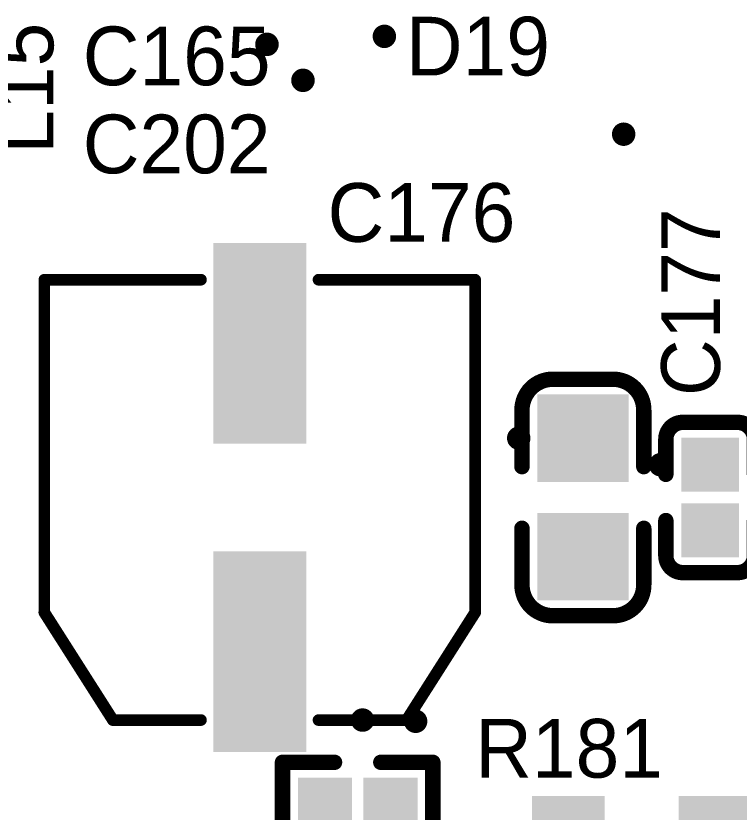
# Model space of a CAD drawing. Header units: millimetres. Extents: x 1205 to 1330, y 770 to 864.
# Drawn here: x 1292.82 to 1302.2, y 800.84 to 811.18 of the extents above; entities that cross this region are included whole.
import ezdxf

# ---------------------------------------------------------------- set-up
doc = ezdxf.new("R2010")
doc.units = ezdxf.units.MM
for name, color, linetype in [('TopOverlay', 2, 'Continuous'), ('TopPaste', 8, 'Continuous'), ('TopSolder', 216, 'Continuous'), ('ViaHoleLayer', 16, 'Continuous')]:
    doc.layers.add(name, color=color, linetype=linetype)

# ---------------------------------------------------------------- blocks, each defined once
blk = doc.blocks.new('SMD_D5_L5_4___191')
at = {"layer": 'TopOverlay'}
for points, const_width in [([(0.508, 2.794), (-0.889, 1.905)], 0.152), ([(0.508, 2.794), (4.826, 2.794)], 0.15), ([(4.826, 2.794), (4.826, 0.762)], 0.15), ([(-0.889, 1.905), (-0.889, 0.762)], 0.15), ([(-0.889, -0.762), (-0.889, -1.905)], 0.15), ([(4.826, -0.762), (4.826, -2.794)], 0.15), ([(-0.889, -1.905), (0.508, -2.794)], 0.152), ([(4.826, -2.794), (0.508, -2.794)], 0.15)]:
    blk.add_lwpolyline(points, dxfattribs=dict(at, const_width=const_width))
for points, const_width in [([(0.47, 2.794, 1), (0.546, 2.794, 1)], 0.0762), ([(0.47, 2.794, 1), (0.546, 2.794, 1)], 0.075), ([(4.788, 2.794, 1), (4.864, 2.794, 1)], 0.075), ([(4.788, 2.794, 1), (4.864, 2.794, 1)], 0.075), ([(-0.927, 1.905, 1), (-0.851, 1.905, 1)], 0.0762), ([(-0.927, 1.905, 1), (-0.851, 1.905, 1)], 0.075), ([(-0.927, 0.762, 1), (-0.851, 0.762, 1)], 0.075), ([(4.788, 0.762, 1), (4.864, 0.762, 1)], 0.075), ([(-0.927, -0.762, 1), (-0.851, -0.762, 1)], 0.075), ([(4.788, -0.762, 1), (4.864, -0.762, 1)], 0.075), ([(-0.927, -1.905, 1), (-0.851, -1.905, 1)], 0.0762), ([(-0.927, -1.905, 1), (-0.851, -1.905, 1)], 0.075), ([(0.47, -2.794, 1), (0.546, -2.794, 1)], 0.0762), ([(0.47, -2.794, 1), (0.546, -2.794, 1)], 0.075), ([(4.788, -2.794, 1), (4.864, -2.794, 1)], 0.075), ([(4.788, -2.794, 1), (4.864, -2.794, 1)], 0.075)]:
    blk.add_lwpolyline(points, format="xyb", close=True, dxfattribs=dict(at, const_width=const_width))
at = {"layer": 'TopPaste'}
for points in [[(-1.2, -0.5), (1.2, -0.5), (-1.2, 0.5), (1.2, 0.5)], [(2.8, -0.5), (5.2, -0.5), (2.8, 0.5), (5.2, 0.5)]]:
    blk.add_solid(points, dxfattribs=at)
at = {"layer": 'TopSolder'}
for points in [[(-1.302, -0.602), (1.302, -0.602), (-1.302, 0.602), (1.302, 0.602)], [(2.698, -0.602), (5.302, -0.602), (2.698, 0.602), (5.302, 0.602)]]:
    blk.add_solid(points, dxfattribs=at)
blk = doc.blocks.new('0603_C_192')
at = {"layer": 'TopOverlay', "const_width": 0.2}
for points in [[(-1.535, 0.39, -0.414213), (-1.135, 0.79)], [(1.135, 0.79, -0.414213), (1.535, 0.39)], [(-1.135, -0.79, -0.414213), (-1.535, -0.39)], [(1.535, -0.39, -0.414213), (1.135, -0.79)]]:
    blk.add_lwpolyline(points, format="xyb", dxfattribs=at)
for points in [[(-0.4, 0.79), (-1.135, 0.79)], [(1.135, 0.79), (0.4, 0.79)], [(-1.535, -0.39), (-1.535, 0.39)], [(1.535, -0.39), (1.535, 0.39)], [(-0.4, -0.79), (-1.135, -0.79)], [(1.135, -0.79), (0.4, -0.79)]]:
    blk.add_lwpolyline(points, dxfattribs=at)
at = {"layer": 'TopOverlay', "const_width": 0.1}
for points in [[(-1.185, 0.79, 1), (-1.085, 0.79, 1)], [(-1.185, 0.79, 1), (-1.085, 0.79, 1)], [(-0.45, 0.79, 1), (-0.35, 0.79, 1)], [(0.35, 0.79, 1), (0.45, 0.79, 1)], [(1.085, 0.79, 1), (1.185, 0.79, 1)], [(1.085, 0.79, 1), (1.185, 0.79, 1)], [(-1.585, 0.39, 1), (-1.485, 0.39, 1)], [(-1.585, 0.39, 1), (-1.485, 0.39, 1)], [(1.485, 0.39, 1), (1.585, 0.39, 1)], [(1.485, 0.39, 1), (1.585, 0.39, 1)], [(-1.585, -0.39, 1), (-1.485, -0.39, 1)], [(-1.585, -0.39, 1), (-1.485, -0.39, 1)], [(1.485, -0.39, 1), (1.585, -0.39, 1)], [(1.485, -0.39, 1), (1.585, -0.39, 1)], [(-1.185, -0.79, 1), (-1.085, -0.79, 1)], [(-1.185, -0.79, 1), (-1.085, -0.79, 1)], [(-0.45, -0.79, 1), (-0.35, -0.79, 1)], [(0.35, -0.79, 1), (0.45, -0.79, 1)], [(1.085, -0.79, 1), (1.185, -0.79, 1)], [(1.085, -0.79, 1), (1.185, -0.79, 1)]]:
    blk.add_lwpolyline(points, format="xyb", close=True, dxfattribs=at)
at = {"layer": 'TopPaste'}
for points in [[(-1.235, -0.49), (-0.305, -0.49), (-1.235, 0.49), (-0.305, 0.49)], [(0.305, -0.49), (1.235, -0.49), (0.305, 0.49), (1.235, 0.49)]]:
    blk.add_solid(points, dxfattribs=at)
at = {"layer": 'TopSolder'}
for points in [[(-1.337, -0.592), (-0.203, -0.592), (-1.337, 0.592), (-0.203, 0.592)], [(0.203, -0.592), (1.337, -0.592), (0.203, 0.592), (1.337, 0.592)]]:
    blk.add_solid(points, dxfattribs=at)
blk = doc.blocks.new('0402_C_193')
at = {"layer": 'TopOverlay', "const_width": 0.2}
for points in [[(-0.975, 0.355, -0.414214), (-0.755, 0.575)], [(0.755, 0.575, -0.414214), (0.975, 0.355)], [(-0.755, -0.575, -0.414214), (-0.975, -0.355)], [(0.975, -0.355, -0.414214), (0.755, -0.575)]]:
    blk.add_lwpolyline(points, format="xyb", dxfattribs=at)
at = {"layer": 'TopOverlay', "const_width": 0.1}
for points in [[(-0.805, 0.575, 1), (-0.705, 0.575, 1)], [(-0.8, 0.575, 1), (-0.7, 0.575, 1)], [(-0.35, 0.575, 1), (-0.25, 0.575, 1)], [(0.25, 0.575, 1), (0.35, 0.575, 1)], [(0.7, 0.575, 1), (0.8, 0.575, 1)], [(0.705, 0.575, 1), (0.805, 0.575, 1)], [(-1.025, 0.355, 1), (-0.925, 0.355, 1)], [(-1.025, 0.355, 1), (-0.925, 0.355, 1)], [(0.925, 0.355, 1), (1.025, 0.355, 1)], [(0.925, 0.355, 1), (1.025, 0.355, 1)], [(-1.025, -0.355, 1), (-0.925, -0.355, 1)], [(-1.025, -0.355, 1), (-0.925, -0.355, 1)], [(0.925, -0.355, 1), (1.025, -0.355, 1)], [(0.925, -0.355, 1), (1.025, -0.355, 1)], [(-0.805, -0.575, 1), (-0.705, -0.575, 1)], [(-0.8, -0.575, 1), (-0.7, -0.575, 1)], [(-0.35, -0.575, 1), (-0.25, -0.575, 1)], [(0.25, -0.575, 1), (0.35, -0.575, 1)], [(0.7, -0.575, 1), (0.8, -0.575, 1)], [(0.705, -0.575, 1), (0.805, -0.575, 1)]]:
    blk.add_lwpolyline(points, format="xyb", close=True, dxfattribs=at)
at = {"layer": 'TopOverlay', "const_width": 0.2}
for points in [[(-0.3, 0.575), (-0.75, 0.575)], [(0.75, 0.575), (0.3, 0.575)], [(-0.975, -0.355), (-0.975, 0.355)], [(0.975, -0.355), (0.975, 0.355)], [(-0.75, -0.575), (-0.3, -0.575)], [(0.75, -0.575), (0.3, -0.575)]]:
    blk.add_lwpolyline(points, dxfattribs=at)
at = {"layer": 'TopPaste'}
for points in [[(-0.725, -0.325), (-0.125, -0.325), (-0.725, 0.325), (-0.125, 0.325)], [(0.125, -0.325), (0.725, -0.325), (0.125, 0.325), (0.725, 0.325)]]:
    blk.add_solid(points, dxfattribs=at)
at = {"layer": 'TopSolder'}
for points in [[(-0.776, -0.376), (-0.074, -0.376), (-0.776, 0.376), (-0.074, 0.376)], [(0.074, -0.376), (0.776, -0.376), (0.074, 0.376), (0.776, 0.376)]]:
    blk.add_solid(points, dxfattribs=at)
blk = doc.blocks.new('SOT_143_306')
at = {"layer": 'TopOverlay', "const_width": 0.09906}
for points in [[(-1.5494, -0.72898), (-1.5494, 0.75946)], [(-0.34036, 0.75946), (0.37846, 0.75946)], [(1.52146, 0.75946), (1.55956, 0.75946)], [(1.55956, -0.72898), (1.55956, 0.75946)], [(-1.5494, -0.72898), (-1.49606, -0.72898)], [(-0.00508, -0.72898), (0.38354, -0.72898)], [(1.51638, -0.72898), (1.55956, -0.72898)]]:
    blk.add_lwpolyline(points, dxfattribs=at)
at = {"layer": 'TopOverlay'}
for points, const_width in [([(-1.574165, 0.75946, 1), (-1.524635, 0.75946, 1)], 0.04953), ([(-0.365125, 0.75946, 1), (-0.315595, 0.75946, 1)], 0.04953), ([(0.353695, 0.75946, 1), (0.403225, 0.75946, 1)], 0.04953), ([(1.496695, 0.75946, 1), (1.546225, 0.75946, 1)], 0.04953), ([(1.534795, 0.75946, 1), (1.584325, 0.75946, 1)], 0.04953), ([(1.534795, 0.75946, 1), (1.584325, 0.75946, 1)], 0.04953), ([(-1.574165, -0.72898, 1), (-1.524635, -0.72898, 1)], 0.04953), ([(-1.574165, -0.72898, 1), (-1.524635, -0.72898, 1)], 0.04953), ([(-1.520825, -0.72898, 1), (-1.471295, -0.72898, 1)], 0.04953), ([(-0.029845, -0.72898, 1), (0.019685, -0.72898, 1)], 0.04953), ([(0.358775, -0.72898, 1), (0.408305, -0.72898, 1)], 0.04953), ([(1.491615, -0.72898, 1), (1.541145, -0.72898, 1)], 0.04953), ([(1.534795, -0.72898, 1), (1.584325, -0.72898, 1)], 0.04953), ([(1.534795, -0.72898, 1), (1.584325, -0.72898, 1)], 0.04953), ([(-1.67132, -0.97028, 1), (-1.86944, -0.97028, 1)], 0.20066), ([(-1.919605, -0.97028, 1), (-1.819275, -0.97028, 1)], 0.10033), ([(-1.721485, -0.97028, 1), (-1.621155, -0.97028, 1)], 0.10033)]:
    blk.add_lwpolyline(points, format="xyb", close=True, dxfattribs=dict(at, const_width=const_width))
at = {"layer": 'TopPaste'}
for points in [[(-1.36906, 0.77216), (-0.53086, 0.77216), (-1.36906, 1.61036), (-0.53086, 1.61036)], [(0.53086, 0.77216), (1.36906, 0.77216), (0.53086, 1.61036), (1.36906, 1.61036)], [(-1.3462, -1.61036), (-0.1524, -1.61036), (-1.3462, -0.77216), (-0.1524, -0.77216)], [(0.53086, -1.61036), (1.36906, -1.61036), (0.53086, -0.77216), (1.36906, -0.77216)]]:
    blk.add_solid(points, dxfattribs=at)
at = {"layer": 'TopSolder'}
for points in [[(-1.41986, 0.72136), (-0.48006, 0.72136), (-1.41986, 1.66116), (-0.48006, 1.66116)], [(0.48006, 0.72136), (1.41986, 0.72136), (0.48006, 1.66116), (1.41986, 1.66116)], [(-1.397, -1.66116), (-0.1016, -1.66116), (-1.397, -0.72136), (-0.1016, -0.72136)], [(0.48006, -1.66116), (1.41986, -1.66116), (0.48006, -0.72136), (1.41986, -0.72136)]]:
    blk.add_solid(points, dxfattribs=at)
blk = doc.blocks.new('0402_R_534')
at = {"layer": 'TopOverlay', "const_width": 0.2}
for points in [[(-0.975, -0.575), (-0.975, 0.575)], [(-0.975, 0.575), (-0.3, 0.575)], [(0.3, 0.575), (0.975, 0.575)], [(0.975, 0.575), (0.975, -0.575)], [(-0.975, -0.575), (-0.3, -0.575)], [(0.3, -0.575), (0.975, -0.575)]]:
    blk.add_lwpolyline(points, dxfattribs=at)
at = {"layer": 'TopOverlay', "const_width": 0.1}
for points in [[(-1.025, 0.575, 1), (-0.925, 0.575, 1)], [(-1.025, 0.575, 1), (-0.925, 0.575, 1)], [(-0.35, 0.575, 1), (-0.25, 0.575, 1)], [(0.25, 0.575, 1), (0.35, 0.575, 1)], [(0.925, 0.575, 1), (1.025, 0.575, 1)], [(0.925, 0.575, 1), (1.025, 0.575, 1)], [(-1.025, -0.575, 1), (-0.925, -0.575, 1)], [(-1.025, -0.575, 1), (-0.925, -0.575, 1)], [(-0.35, -0.575, 1), (-0.25, -0.575, 1)], [(0.25, -0.575, 1), (0.35, -0.575, 1)], [(0.925, -0.575, 1), (1.025, -0.575, 1)], [(0.925, -0.575, 1), (1.025, -0.575, 1)]]:
    blk.add_lwpolyline(points, format="xyb", close=True, dxfattribs=at)
at = {"layer": 'TopPaste'}
for points in [[(-0.725, -0.325), (-0.125, -0.325), (-0.725, 0.325), (-0.125, 0.325)], [(0.125, -0.325), (0.725, -0.325), (0.125, 0.325), (0.725, 0.325)]]:
    blk.add_solid(points, dxfattribs=at)
at = {"layer": 'TopSolder'}
for points in [[(-0.776, -0.376), (-0.074, -0.376), (-0.776, 0.376), (-0.074, 0.376)], [(0.074, -0.376), (0.776, -0.376), (0.074, 0.376), (0.776, 0.376)]]:
    blk.add_solid(points, dxfattribs=at)

msp = doc.modelspace()

# ---------------------------------------------------------------- linework, layer by layer
at = {"layer": 'ViaHoleLayer', "const_width": 0.152}
for points in [[(1297.524, 810.912, 1), (1297.676, 810.912, 1)], [(1296.001, 810.808, 1), (1296.154, 810.808, 1)], [(1296.468, 810.341, 1), (1296.621, 810.341, 1)], [(1300.628, 809.642, 1), (1300.78, 809.642, 1)], [(1299.267, 805.697, 1), (1299.419, 805.697, 1)], [(1301.106, 805.352, 1), (1301.259, 805.352, 1)], [(1297.241, 802.038, 1), (1297.394, 802.038, 1)], [(1297.93, 802.022, 1), (1298.082, 802.022, 1)]]:
    msp.add_lwpolyline(points, format="xyb", close=True, dxfattribs=at)

# ---------------------------------------------------------------- block references
for name, p, rotation in [('SMD_D5_L5_4___191', (1295.984, 802.927), 90), ('0603_C_192', (1300.175, 804.927), 270), ('0402_C_193', (1301.826, 804.927), 270)]:
    msp.add_blockref(name, p, dxfattribs=dict(rotation=rotation))
for name, p in [('0402_R_534', (1297.254, 800.915)), ('SOT_143_306', (1300.937, 799.391))]:
    msp.add_blockref(name, p)

# ---------------------------------------------------------------- texts
at = {"layer": 'TopOverlay'}
for s, p in [('D19', (1297.879, 810.404)), ('C165', (1293.688, 810.277)), ('C202', (1293.688, 809.134)), ('C176', (1296.863, 808.245)), ('R181', (1298.778, 801.291))]:
    msp.add_text(s, height=0.762, dxfattribs=at).set_placement(p)
for s, p in [('L15', (1293.307, 809.388)), ('C177', (1301.953, 806.244))]:
    msp.add_text(s, height=0.762, rotation=90, dxfattribs=at).set_placement(p)

doc.saveas('drawing.dxf')
